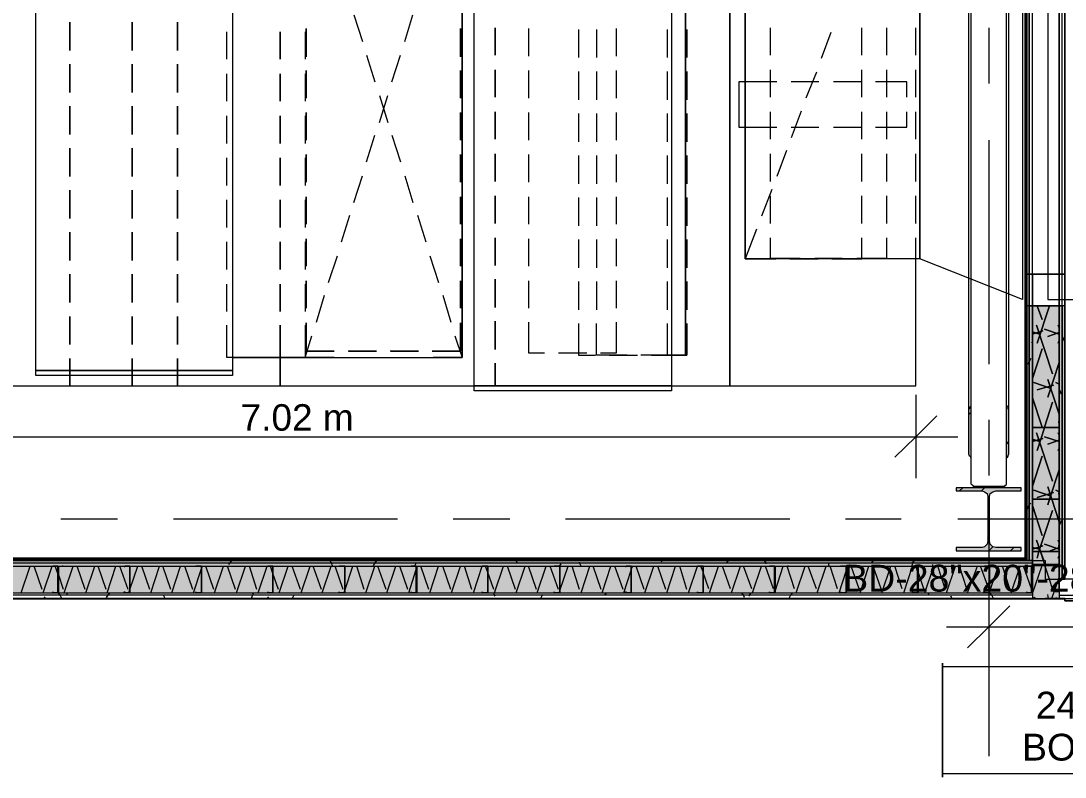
# Model space of a CAD drawing. Header units: metres. Extents: x -2 to 237, y -8 to 52.
# Drawn here: x 10.58 to 16.5, y 22.19 to 26.47 of the extents above; entities that cross this region are included whole.
import ezdxf

# ---------------------------------------------------------------- set-up
doc = ezdxf.new("R2010")
doc.units = ezdxf.units.M
doc.layers.add('HVAC - Ductos', color=5, linetype='Continuous', lineweight=0)
doc.layers.add('PDF4_Text', color=7, linetype='Continuous', lineweight=0)
doc.layers.add('PDF4_Geometry', color=7, linetype='Continuous', lineweight=0, true_color=0xaaaaaa)
doc.layers.add('PDF4_Solid Fills', color=7, linetype='Continuous', lineweight=0, true_color=0xffffff)
doc.styles.add('PDF Helvetica', font='')
doc.styles.get('PDF Helvetica').set_extended_font_data('Helvetica')

msp = doc.modelspace()

# ---------------------------------------------------------------- hatches: boundary and pattern name
at = {"layer": 'PDF4_Solid Fills', "lineweight": 0, "transparency": 33554559}
h = msp.add_hatch(color=256, dxfattribs=at)
h.paths.add_polyline_path([(16.31, 27.0947), (16.4611, 27.0947), (16.4611, 33.3898), (16.31, 33.3898)])
h.paths.add_polyline_path([(16.3832, 23.3881), (16.3832, 23.3103), (16.4611, 23.3103), (16.4611, 23.3881)])
h.paths.add_polyline_path([(16.3832, 23.3927), (16.4611, 23.3927), (16.4611, 24.8588), (16.31, 24.8588), (16.31, 23.4157), (16.3832, 23.4157)])
h = msp.add_hatch(color=256, dxfattribs=at)
h.paths.add_polyline_path([(16.31, 27.0947), (16.4611, 27.0947), (16.4611, 33.2845), (16.31, 33.2845)])
h.paths.add_polyline_path([(16.4611, 24.8588), (16.31, 24.8588), (16.31, 23.2003), (16.4611, 23.2003)])
h = msp.add_hatch(color=256, dxfattribs=at)
h.paths.add_polyline_path([(16.4611, 27.0947), (16.4795, 27.0947), (16.4795, 33.2845), (16.4611, 33.2845)])
h.paths.add_polyline_path([(16.4795, 24.8588), (16.4611, 24.8588), (16.4611, 23.3102), (16.4795, 23.3102)])
h = msp.add_hatch(color=256, dxfattribs=at)
h.paths.add_polyline_path([(16.4611, 27.0947), (16.4795, 27.0947), (16.4795, 33.2845), (16.4611, 33.2845)])
h.paths.add_polyline_path([(16.4795, 24.8588), (16.4611, 24.8588), (16.4611, 23.3102), (16.4795, 23.3102)])
h = msp.add_hatch(color=256, dxfattribs=at)
h.paths.add_polyline_path([(16.4932, 27.0947), (16.4932, 33.2845), (16.4795, 33.2845), (16.4795, 27.0947)])
h.paths.add_polyline_path([(16.4932, 23.3102), (16.4932, 24.8588), (16.4795, 24.8588), (16.4795, 23.3102)])
h = msp.add_hatch(color=256, dxfattribs=at)
h.paths.add_polyline_path([(16.4932, 27.0947), (16.4932, 33.2845), (16.4795, 33.2845), (16.4795, 27.0947)])
h.paths.add_polyline_path([(16.4932, 23.3102), (16.4932, 24.8588), (16.4795, 24.8588), (16.4795, 23.3102)])
h = msp.add_hatch(color=256, dxfattribs=at)
h.paths.add_polyline_path([(16.2916, 24.8588), (16.2778, 24.8588), (16.2778, 23.4157), (16.2916, 23.4157)])
h.paths.add_polyline_path([(16.2778, 30.2148), (16.2916, 30.2148), (16.2916, 33.1883), (16.2778, 33.1883)])
h.paths.add_polyline_path([(16.2778, 27.0947), (16.2916, 27.0947), (16.2916, 30.0727), (16.2778, 30.0727)])
h = msp.add_hatch(color=256, dxfattribs=at)
h.paths.add_polyline_path([(16.2916, 30.2148), (16.3099, 30.2148), (16.3099, 33.2065), (16.2916, 33.2065)])
h.paths.add_polyline_path([(16.2916, 23.4157), (16.3099, 23.4157), (16.3099, 24.8588), (16.2916, 24.8588)])
h.paths.add_polyline_path([(16.2916, 27.0947), (16.3099, 27.0947), (16.3099, 30.0865), (16.2916, 30.0865)])
h = msp.add_hatch(color=256, dxfattribs=at)
h.paths.add_polyline_path([(16.2778, 27.0947), (16.2916, 27.0947), (16.2916, 30.0727), (16.2778, 30.0727)])
h.paths.add_polyline_path([(16.2778, 23.4157), (16.2916, 23.4157), (16.2916, 24.8588), (16.2778, 24.8588)])
h = msp.add_hatch(color=256, dxfattribs=at)
h.paths.add_polyline_path([(16.2916, 27.0947), (16.3099, 27.0947), (16.3099, 30.0865), (16.2916, 30.0865)])
h.paths.add_polyline_path([(16.2916, 23.4157), (16.3099, 23.4157), (16.3099, 24.8588), (16.2916, 24.8588)])
h = msp.add_hatch(color=256, dxfattribs=at)
h.paths.add_polyline_path([(16.1771, 24.2861), (16.1679, 24.2953), (16.1633, 24.2953), (16.1633, 24.0021), (16.1725, 24.0112)])
h.paths.add_polyline_path([(15.948, 24.0204), (15.9526, 24.0204), (15.9571, 24.0158), (15.9571, 24.0067), (15.9617, 24.2861), (15.9571, 24.2861), (15.9526, 24.2816), (15.948, 24.2678)])
for points in [[(15.8792, 23.8096), (16.0396, 23.8096), (16.0487, 23.805), (16.0579, 23.7959), (16.0533, 23.5119), (16.0396, 23.4981), (16.0259, 23.4935), (15.8792, 23.4889), (15.8792, 23.4706), (16.2458, 23.4706), (16.2458, 23.4889), (16.1037, 23.4935), (16.0854, 23.4981), (16.0763, 23.5073), (16.0717, 23.5073), (16.0717, 23.5301), (16.0671, 23.5301), (16.0671, 23.7822), (16.0717, 23.8005), (16.0809, 23.805), (16.0854, 23.8096), (16.2458, 23.8096), (16.2458, 23.828), (15.8792, 23.828)], [(6.4869, 23.3515), (6.4823, 23.2874), (6.4823, 23.2324), (16.3099, 23.2324), (16.3099, 23.3836), (6.4823, 23.3836), (6.4823, 23.3606), (6.5556, 23.3606), (6.5511, 23.356)]]:
    msp.add_hatch(color=256, dxfattribs=at).paths.add_polyline_path(points)
h = msp.add_hatch(color=256, dxfattribs=at)
h.paths.add_polyline_path([(6.464, 23.2186), (6.464, 23.4157), (6.4457, 23.4157), (6.4457, 23.2186)])
h.paths.add_polyline_path([(6.6472, 23.4019), (16.31, 23.4019), (16.31, 23.4157), (6.6472, 23.4157)])
h = msp.add_hatch(color=256, dxfattribs=at)
h.paths.add_polyline_path([(6.4777, 23.2324), (6.4777, 23.4019), (6.464, 23.4019), (6.464, 23.2324)])
h.paths.add_polyline_path([(6.6335, 23.3836), (16.31, 23.3836), (16.31, 23.4019), (6.6335, 23.4019)])

# ---------------------------------------------------------------- linework, layer by layer
at = {"layer": 'HVAC - Ductos', "lineweight": 0}
for points in [[(14.2665, 30.1002), (14.2665, 24.4052), (13.1486, 24.4052), (13.1486, 30.1002)], [(11.7787, 28.8677), (11.7787, 24.4923), (10.6653, 24.4923), (10.6653, 28.8677)], [(14.6834, 26.8748), (14.6834, 25.1246)], [(10.8578, 26.3066), (10.8578, 26.467)], [(11.2105, 26.3066), (11.2105, 26.467)], [(11.4672, 26.467), (11.4672, 26.3066)], [(12.049, 26.2562), (12.049, 26.412)], [(12.1957, 26.27), (12.1957, 26.4304)], [(13.0707, 26.4304), (13.0707, 26.27)], [(13.2677, 26.2791), (13.2677, 26.435)], [(10.8578, 26.0684), (10.8578, 26.2287)], [(11.2105, 26.0684), (11.2105, 26.2287)], [(11.4672, 26.2287), (11.4672, 26.0684)], [(12.049, 26.018), (12.049, 26.1737)], [(12.1957, 26.0363), (12.1957, 26.1921)], [(13.0707, 26.1921), (13.0707, 26.0363)], [(13.2677, 26.0409), (13.2677, 26.1967)], [(10.8578, 25.8301), (10.8578, 25.9905)], [(11.2105, 25.8301), (11.2105, 25.9905)], [(11.4672, 25.9905), (11.4672, 25.8301)], [(12.049, 25.7797), (12.049, 25.9355)], [(12.1957, 25.7981), (12.1957, 25.9538)], [(13.0707, 25.9538), (13.0707, 25.7981)], [(13.2677, 25.8027), (13.2677, 25.9584)], [(10.8578, 25.5919), (10.8578, 25.7523)], [(11.2105, 25.5919), (11.2105, 25.7523)], [(11.4672, 25.7523), (11.4672, 25.5919)], [(12.049, 25.5415), (12.049, 25.6973)], [(12.1957, 25.5598), (12.1957, 25.7156)], [(13.0707, 25.7156), (13.0707, 25.5598)], [(13.2677, 25.5644), (13.2677, 25.7202)], [(10.8578, 25.3536), (10.8578, 25.514)], [(11.2105, 25.3536), (11.2105, 25.514)], [(11.4672, 25.514), (11.4672, 25.3536)], [(12.049, 25.3033), (12.049, 25.459)], [(12.1957, 25.3216), (12.1957, 25.4774)], [(13.0707, 25.4774), (13.0707, 25.3216)], [(13.2677, 25.3262), (13.2677, 25.482)], [(10.8578, 25.1154), (10.8578, 25.2758)], [(11.2105, 25.1154), (11.2105, 25.2758)], [(11.4672, 25.2758), (11.4672, 25.1154)], [(12.049, 25.0651), (12.049, 25.2208)], [(12.1957, 25.0833), (12.1957, 25.2391)], [(13.0707, 25.2391), (13.0707, 25.0833)], [(13.2677, 25.0879), (13.2677, 25.2437)], [(10.8578, 24.8772), (10.8578, 25.0375)], [(11.2105, 24.8772), (11.2105, 25.0375)], [(11.4672, 25.0375), (11.4672, 24.8772)], [(12.049, 24.8268), (12.049, 24.9825)], [(12.1957, 24.8451), (12.1957, 25.0009)], [(13.0707, 25.0009), (13.0707, 24.8451)], [(13.2677, 24.8497), (13.2677, 25.01)], [(10.8578, 24.6389), (10.8578, 24.7993)], [(11.2105, 24.6389), (11.2105, 24.7993)], [(11.4672, 24.7993), (11.4672, 24.6389)], [(12.356, 24.6023), (12.1957, 24.6023), (12.1957, 24.7626), (12.1957, 24.6023)], [(13.0707, 24.7626), (13.0707, 24.6023), (12.9104, 24.6023), (13.0707, 24.6023)], [(13.2677, 24.6115), (13.2677, 24.7718)], [(11.2105, 24.4648), (11.2105, 24.561)], [(11.4672, 24.561), (11.4672, 24.4648)], [(10.6653, 24.4923), (11.7787, 24.4923), (11.7787, 24.4648), (10.6653, 24.4648)], [(13.1486, 24.4052), (14.2665, 24.4052), (14.2665, 24.3778), (13.1486, 24.3778)], [(15.8014, 22.8338), (15.8014, 22.1878)], [(15.8014, 22.206), (15.8014, 22.8154)], [(15.8014, 22.8062), (15.8014, 22.8017)], [(15.8014, 22.7558), (15.8014, 22.7513)], [(15.8014, 22.7421), (15.8014, 22.7376)], [(15.8014, 22.6413), (15.8014, 22.6367)], [(15.8014, 22.6276), (15.8014, 22.623)], [(15.8014, 22.591), (15.8014, 22.5864)], [(15.8014, 22.4764), (15.8014, 22.4718)], [(15.8014, 22.4627), (15.8014, 22.4581)], [(15.8014, 22.3115), (15.8014, 22.3069)], [(15.8014, 22.2977), (15.8014, 22.2931)]]:
    msp.add_lwpolyline(points, close=True, dxfattribs=at)
for points in [[(16.4932, 28.2309), (16.4932, 23.3102), (16.4932, 28.1668), (16.4932, 23.3102), (16.4932, 28.2309), (16.4932, 23.3102), (16.4932, 28.2309), (21.4459, 28.2309), (16.4932, 28.2309), (21.4459, 28.2309), (16.4932, 28.2309), (21.4459, 28.2309), (21.4459, 25.4682), (21.4459, 28.2309), (21.4459, 25.4682), (21.4459, 28.2309), (21.4459, 25.4682), (21.4459, 28.2309), (21.4459, 25.4682), (21.4459, 28.2309), (16.4932, 28.2309), (16.4932, 28.3592), (21.4459, 28.3592), (16.4932, 28.3592)], [(14.1657, 24.4052), (14.2665, 24.4052), (14.5964, 24.4052), (14.5964, 27.594), (14.2665, 27.594), (14.5506, 27.594), (14.5506, 27.8965), (14.2665, 27.8965), (14.0695, 27.8965), (14.0695, 27.7086)], [(14.5964, 27.7773), (14.5964, 27.594), (14.5964, 24.4052), (15.6502, 24.4052), (15.6502, 25.1246), (15.6502, 25.2437)], [(10.0927, 27.594), (10.0927, 24.4052), (10.8578, 24.4052), (10.8578, 24.4648), (10.8578, 24.561), (10.8578, 24.4648), (10.8578, 24.4052), (11.2105, 24.4052), (11.2105, 24.4648), (11.2105, 24.4052), (11.4672, 24.4052), (11.4672, 24.4648), (11.4672, 24.4052), (12.049, 24.4052), (12.049, 24.5656), (12.049, 24.7489), (12.049, 24.5656), (12.049, 24.4052), (13.1486, 24.4052), (13.2677, 24.4052), (13.2677, 24.5335), (13.2677, 24.4052), (13.3685, 24.4052)], [(13.0799, 24.5656), (13.0799, 27.3879), (13.0799, 24.5656)], [(14.3536, 27.3971), (14.3444, 27.3971), (14.2665, 27.3971), (14.3444, 27.3971), (14.3444, 24.5793), (14.2665, 24.5793), (14.3444, 24.5793), (14.3536, 24.5793)], [(14.3444, 24.5793), (14.3444, 27.3971)], [(20.2135, 26.8015), (20.2272, 26.8427), (20.2639, 26.9802), (20.2959, 27.1222), (20.3097, 27.2688), (20.3189, 27.4108), (18.7932, 27.4108), (18.7886, 27.3558), (18.7703, 27.2963), (18.7427, 27.2459), (18.7061, 27.2001), (18.6603, 27.1634), (18.6099, 27.1359), (18.5549, 27.1176), (18.4954, 27.113), (18.4954, 26.1417), (18.4954, 27.113), (18.4496, 27.1313), (18.4496, 26.1371), (18.4496, 27.1313), (16.397, 27.1313), (16.397, 24.8955), (17.7119, 24.8955)], [(16.2549, 27.1313), (16.2549, 24.8955), (15.6731, 25.1246), (15.5631, 25.1246), (15.4531, 25.1246), (15.3478, 25.1246), (15.247, 25.1246), (15.1462, 25.1246), (15.0591, 25.1246), (14.9767, 25.1246), (14.8988, 25.1246), (14.8347, 25.1246), (14.7842, 25.1246), (14.7384, 25.1246), (14.711, 25.1246), (14.6926, 25.1246), (14.6834, 25.1246)], [(15.3432, 26.8748), (15.3524, 26.8748), (15.3707, 26.8748), (15.4028, 26.8748), (15.444, 26.8748), (15.4898, 26.8748), (15.5493, 26.8748), (15.6089, 26.8748), (15.6731, 26.8748), (15.6731, 25.1246), (15.6089, 25.1246), (15.5493, 25.1246), (15.4898, 25.1246), (15.444, 25.1246), (15.4028, 25.1246), (15.3707, 25.1246), (15.3524, 25.1246), (15.3432, 25.1246)], [(15.6731, 25.1246), (15.6731, 26.8748)], [(11.7467, 26.2562), (11.7467, 26.412)], [(13.4556, 26.4304), (13.4556, 26.2746)], [(13.7397, 26.4258), (13.7397, 26.2654)], [(13.8405, 26.4258), (13.8405, 26.2654)], [(13.9549, 26.2746), (13.9549, 26.4304)], [(14.2436, 26.2654), (14.2436, 26.4258)], [(14.3536, 26.4258), (14.3536, 26.2654)], [(14.8255, 26.435), (14.8255, 26.2791)], [(15.4853, 26.2791), (15.4853, 26.435)], [(15.6502, 26.2791), (15.6502, 26.435)], [(11.7467, 26.018), (11.7467, 26.1737)], [(13.4556, 26.1921), (13.4556, 26.0363)], [(13.7397, 26.1875), (13.7397, 26.0272)], [(13.8405, 26.1875), (13.8405, 26.0272)], [(13.9549, 26.0363), (13.9549, 26.1921)], [(14.2436, 26.0272), (14.2436, 26.1875)], [(14.3536, 26.1875), (14.3536, 26.0272)], [(14.8255, 26.1967), (14.8255, 26.0409)], [(15.4853, 26.0409), (15.4853, 26.1967)], [(15.6502, 26.0409), (15.6502, 26.1967)], [(14.8621, 26.1279), (14.6834, 26.1279), (14.6468, 26.1279), (14.6468, 25.8714), (14.6834, 25.8714), (14.8621, 25.8714)], [(15.1004, 26.1279), (14.9446, 26.1279)], [(15.3386, 26.1279), (15.1828, 26.1279)], [(15.5997, 26.0409), (15.5997, 26.1279), (15.4211, 26.1279)], [(11.7467, 25.7797), (11.7467, 25.9355)], [(13.4556, 25.9538), (13.4556, 25.7981)], [(13.7397, 25.9492), (13.7397, 25.7889)], [(13.8405, 25.9492), (13.8405, 25.7889)], [(13.9549, 25.7981), (13.9549, 25.9538)], [(14.2436, 25.7889), (14.2436, 25.9492)], [(14.3536, 25.9492), (14.3536, 25.7889)], [(14.8255, 25.9584), (14.8255, 25.8027)], [(15.4211, 25.8714), (15.5997, 25.8714), (15.5997, 25.9584)], [(15.4853, 25.8027), (15.4853, 25.9584)], [(15.6502, 25.8027), (15.6502, 25.9584)], [(14.9446, 25.8714), (15.1004, 25.8714)], [(15.1828, 25.8714), (15.3386, 25.8714)], [(11.7467, 25.5415), (11.7467, 25.6973)], [(13.4556, 25.7156), (13.4556, 25.5598)], [(13.7397, 25.711), (13.7397, 25.5507)], [(13.8405, 25.711), (13.8405, 25.5507)], [(13.9549, 25.5598), (13.9549, 25.7156)], [(14.2436, 25.5507), (14.2436, 25.711)], [(14.3536, 25.711), (14.3536, 25.5507)], [(14.8255, 25.7202), (14.8255, 25.5644)], [(15.4853, 25.5644), (15.4853, 25.7202)], [(15.6502, 25.5644), (15.6502, 25.7202)], [(11.7467, 25.3033), (11.7467, 25.459)], [(13.4556, 25.4774), (13.4556, 25.3216)], [(13.7397, 25.4728), (13.7397, 25.3124)], [(13.8405, 25.4728), (13.8405, 25.3124)], [(13.9549, 25.3216), (13.9549, 25.4774)], [(14.2436, 25.3124), (14.2436, 25.4728)], [(14.3536, 25.4728), (14.3536, 25.3124)], [(14.8255, 25.482), (14.8255, 25.3262)], [(15.4853, 25.3262), (15.4853, 25.482)], [(15.6502, 25.3262), (15.6502, 25.482)], [(11.7467, 25.0651), (11.7467, 25.2208)], [(13.4556, 25.2391), (13.4556, 25.0833)], [(13.7397, 25.2345), (13.7397, 25.0742)], [(13.8405, 25.2345), (13.8405, 25.0742)], [(13.9549, 25.0833), (13.9549, 25.2391)], [(14.2436, 25.0742), (14.2436, 25.2345)], [(14.3536, 25.2345), (14.3536, 25.0742)], [(14.8255, 25.2437), (14.8255, 25.1291), (14.995, 25.1291)], [(15.3157, 25.1291), (15.4853, 25.1291), (15.4853, 25.2437)], [(15.0775, 25.1291), (15.2332, 25.1291)], [(11.7467, 24.8268), (11.7467, 24.9825)], [(13.4556, 25.0009), (13.4556, 24.8451)], [(13.7397, 24.9963), (13.7397, 24.8359)], [(13.8405, 24.9963), (13.8405, 24.8359)], [(13.9549, 24.8451), (13.9549, 25.0009)], [(14.2436, 24.8359), (14.2436, 24.9963)], [(14.3536, 24.9963), (14.3536, 24.8359)], [(11.7787, 24.5656), (11.7467, 24.5656), (11.7467, 24.7489)], [(13.4556, 24.7672), (13.4556, 24.5931), (13.5472, 24.5931)], [(13.7397, 24.758), (13.7397, 24.5793), (13.8359, 24.5793)], [(14.0146, 24.5793), (13.8405, 24.5793), (13.8405, 24.758)], [(13.8633, 24.5931), (13.9549, 24.5931), (13.9549, 24.7672)], [(14.152, 24.5793), (14.2436, 24.5793), (14.2436, 24.758)], [(14.3536, 24.758), (14.3536, 24.5793)], [(12.1911, 24.5656), (12.1865, 24.5656), (12.1681, 24.5656), (12.1406, 24.5656), (12.104, 24.5656), (12.0628, 24.5656), (12.0078, 24.5656), (11.9482, 24.5656), (11.8841, 24.5656), (11.8154, 24.5656), (11.7787, 24.5656), (11.8703, 24.5656), (11.9894, 24.5656), (12.1132, 24.5656), (12.2277, 24.5656), (12.3422, 24.5656), (12.4476, 24.5656), (12.5484, 24.5656), (12.6446, 24.5656), (12.7317, 24.5656), (12.8095, 24.5656), (12.8783, 24.5656), (12.9378, 24.5656), (12.9882, 24.5656), (13.0295, 24.5656), (13.057, 24.5656), (13.0753, 24.5656), (13.0799, 24.5656)], [(12.4384, 24.6023), (12.5942, 24.6023), (12.4339, 24.6023)], [(12.6767, 24.6023), (12.8325, 24.6023), (12.6721, 24.6023)], [(13.6251, 24.5931), (13.7854, 24.5931)], [(13.9137, 24.5793), (14.0741, 24.5793)], [(14.2436, 24.5793), (14.2665, 24.5793), (14.0924, 24.5793)], [(13.451, 24.4052), (13.6068, 24.4052)], [(13.6892, 24.4052), (13.845, 24.4052)], [(13.9275, 24.4052), (14.0832, 24.4052)], [(15.6502, 24.3548), (15.6502, 24.1166), (15.6502, 23.883)], [(15.7693, 24.2358), (15.6502, 24.1166), (15.5311, 24.0021)], [(6.6289, 24.1166), (8.6357, 24.1166), (15.8884, 24.1166)], [(16.0625, 23.2782), (16.0625, 23.0399), (16.0625, 22.8017)], [(16.1816, 23.159), (16.0625, 23.0399), (15.9434, 22.9208)], [(15.8242, 23.0399), (18.3716, 23.0399)], [(17.7119, 22.206), (15.8014, 22.206), (15.8014, 22.8154), (17.7119, 22.8154)], [(15.8014, 22.206), (15.8014, 22.8154), (15.8014, 22.206)], [(15.8014, 22.206), (15.8014, 22.8154), (15.8014, 22.206)], [(15.8014, 22.206), (15.8014, 22.8154), (15.8014, 22.206)], [(15.8014, 22.206), (15.8014, 22.8154), (15.8014, 22.206)], [(15.8014, 22.206), (15.8014, 22.8154), (15.8014, 22.206)], [(15.8014, 22.206), (15.8014, 22.8154), (15.8014, 22.206)], [(15.8014, 22.206), (15.8014, 22.8154), (15.8014, 22.206)], [(15.8014, 22.206), (15.8014, 22.8154), (15.8014, 22.206)], [(15.8014, 22.206), (15.8014, 22.8154), (15.8014, 22.206)], [(15.8014, 22.206), (15.8014, 22.8154), (15.8014, 22.206)], [(15.8014, 22.206), (15.8014, 22.8154), (15.8014, 22.206)], [(15.8014, 22.206), (15.8014, 22.8154), (15.8014, 22.206)], [(15.8014, 22.206), (15.8014, 22.8154), (15.8014, 22.206)], [(15.8014, 22.206), (15.8014, 22.8154), (15.8014, 22.206)], [(15.8014, 22.206), (15.8014, 22.8154), (15.8014, 22.206)], [(15.8014, 22.206), (15.8014, 22.8154), (15.8014, 22.206)], [(15.8014, 22.206), (15.8014, 22.8154), (15.8014, 22.206)], [(15.8014, 22.206), (15.8014, 22.8154), (15.8014, 22.206)], [(15.8014, 22.206), (15.8014, 22.8154), (15.8014, 22.206)], [(15.8014, 22.206), (15.8014, 22.8154), (15.8014, 22.206)], [(15.8014, 22.206), (15.8014, 22.8154), (15.8014, 22.206)], [(15.8014, 22.206), (15.8014, 22.8154), (15.8014, 22.206)], [(15.8014, 22.206), (15.8014, 22.8154), (15.8014, 22.206)], [(15.8014, 22.206), (15.8014, 22.8154), (15.8014, 22.206)], [(15.8014, 22.206), (15.8014, 22.8154), (15.8014, 22.206)], [(15.8014, 22.206), (15.8014, 22.8154), (15.8014, 22.206)], [(15.8014, 22.206), (15.8014, 22.8154), (15.8014, 22.206)], [(15.8014, 22.206), (15.8014, 22.8154), (15.8014, 22.206)], [(15.8014, 22.206), (15.8014, 22.8154), (15.8014, 22.206)], [(15.8014, 22.206), (15.8014, 22.8154), (15.8014, 22.206)], [(15.8014, 22.206), (15.8014, 22.8154), (15.8014, 22.206)], [(15.8014, 22.206), (15.8014, 22.8154), (15.8014, 22.206)], [(15.8014, 22.206), (15.8014, 22.8154), (15.8014, 22.206)], [(15.8014, 22.206), (15.8014, 22.8154), (15.8014, 22.206)], [(15.8014, 22.206), (15.8014, 22.8154), (15.8014, 22.206)], [(15.8014, 22.206), (15.8014, 22.8154), (15.8014, 22.206)], [(15.8014, 22.206), (15.8014, 22.8154), (15.8014, 22.206)], [(15.8014, 22.206), (15.8014, 22.8154), (15.8014, 22.206)], [(15.8014, 22.206), (15.8014, 22.8154), (15.8014, 22.206)], [(15.8014, 22.8062), (15.8014, 22.8017), (15.8014, 22.8062)], [(15.8014, 22.7558), (15.8014, 22.7513), (15.8014, 22.7558)], [(15.8014, 22.7421), (15.8014, 22.7376), (15.8014, 22.7421)], [(15.8014, 22.6918), (15.8014, 22.6872), (15.8014, 22.6918)], [(15.8014, 22.6413), (15.8014, 22.6367), (15.8014, 22.6413)], [(15.8014, 22.6276), (15.8014, 22.623), (15.8014, 22.6276)], [(15.8014, 22.591), (15.8014, 22.5864), (15.8014, 22.591)], [(15.8014, 22.5772), (15.8014, 22.5726), (15.8014, 22.5772)], [(15.8014, 22.5772), (15.8014, 22.5726), (15.8014, 22.5772)], [(15.8014, 22.5268), (15.8014, 22.5222), (15.8014, 22.5268)], [(15.8014, 22.4764), (15.8014, 22.4718), (15.8014, 22.4764)], [(15.8014, 22.4627), (15.8014, 22.4581), (15.8014, 22.4627)], [(15.8014, 22.4123), (15.8014, 22.4077), (15.8014, 22.4123)], [(15.8014, 22.4123), (15.8014, 22.4077), (15.8014, 22.4123)], [(15.8014, 22.3618), (15.8014, 22.3573), (15.8014, 22.3618)], [(15.8014, 22.3115), (15.8014, 22.3069), (15.8014, 22.3115)], [(15.8014, 22.2977), (15.8014, 22.2931), (15.8014, 22.2977)], [(15.8014, 22.2473), (15.8014, 22.2427), (15.8014, 22.2473)]]:
    msp.add_lwpolyline(points, dxfattribs=at)
at = {"layer": 'PDF4_Geometry', "lineweight": 0}
for points in [[(16.31, 23.2324), (16.31, 23.2186), (6.464, 23.2186), (6.464, 23.2324), (6.464, 23.3836), (6.464, 23.4019), (6.464, 23.4157), (6.464, 24.8588), (6.464, 27.1405), (6.464, 27.1771), (6.464, 33.1745), (6.464, 33.1883), (6.464, 33.2065), (6.464, 33.3577), (6.464, 33.3715), (16.2778, 33.3715), (16.2916, 33.3715), (16.2916, 33.3577)], [(16.4611, 24.8588), (16.4795, 24.8588), (16.4795, 25.0375), (16.4795, 27.0947), (16.4795, 33.2845), (16.4611, 33.2845)], [(6.6472, 27.1405), (6.6472, 24.8588), (6.661, 24.8588), (6.661, 23.4157), (16.31, 23.4157), (16.2916, 23.4157), (16.2778, 23.4157), (6.6656, 23.4157), (6.6656, 30.0727), (6.6656, 23.4157), (6.6656, 30.0727)], [(16.2778, 30.0544), (16.2778, 23.4203), (16.2733, 23.4203), (16.2687, 23.4248), (16.2687, 23.4294), (6.6748, 23.4294), (16.2687, 23.4294), (16.2687, 30.0453), (16.2687, 23.4294), (16.2687, 23.4248), (16.2733, 23.4203), (16.2778, 23.4203), (6.6656, 23.4203), (16.2733, 23.4203)], [(6.6656, 23.4203), (6.6656, 30.0407), (6.6656, 23.4203), (16.2778, 23.4203), (16.2778, 30.0544), (16.2778, 23.4157), (16.2778, 24.8588), (16.2778, 25.0375), (16.2778, 27.0947), (16.2778, 25.0375), (16.2916, 25.0375), (16.2916, 27.0947), (16.2916, 25.0375), (16.31, 25.0375), (16.31, 27.0947)], [(16.2778, 23.4157), (16.2916, 23.4157), (16.31, 23.4157), (16.31, 24.8588), (16.31, 25.0375), (16.31, 24.8588), (16.4611, 24.8588), (16.4611, 25.0375), (16.4611, 27.0947), (16.4611, 25.0375), (16.31, 25.0375), (16.31, 27.0947), (16.31, 30.0865), (16.2916, 30.0865), (16.2778, 30.0865), (16.1633, 30.0865), (16.2916, 30.0865), (16.2916, 30.0727), (16.1633, 30.0727), (16.2778, 30.0727), (16.2778, 30.0544), (16.1633, 30.0544), (16.2778, 30.0544), (16.1771, 30.0544)], [(16.2687, 23.4294), (16.2687, 30.0453), (16.2687, 23.4294), (16.2687, 23.4248), (16.2733, 23.4203), (16.2778, 23.4203), (16.2778, 30.0544), (16.2778, 27.0947), (16.2778, 25.0375), (16.2778, 24.8588), (16.2778, 23.4157), (16.2778, 24.8588), (16.2778, 25.0375), (16.2778, 27.0947), (16.2916, 27.0947), (16.2916, 30.0727), (16.2778, 30.0727), (16.1633, 30.0727)], [(16.2733, 30.0544), (16.2733, 23.4203), (16.2733, 30.0544)], [(16.2778, 23.4203), (16.2778, 30.0544), (16.2778, 23.4157), (16.2916, 23.4157), (16.2916, 24.8588), (16.2916, 25.0375), (16.2916, 24.8588), (16.2778, 24.8588)], [(16.1771, 24.2632), (16.1771, 27.9789), (16.1771, 27.9881), (16.1725, 27.9927), (16.1679, 27.9972), (16.1633, 28.0018), (16.1541, 28.0018), (16.1495, 28.0018), (15.98, 28.0018), (15.9709, 28.0018), (15.9617, 28.0018), (15.9571, 27.9972), (15.9526, 27.9927), (15.948, 27.9881), (15.948, 27.9789), (15.948, 24.2632)], [(15.9617, 27.8689), (15.9617, 23.8554), (15.9617, 23.8509), (15.9663, 23.8463), (15.9709, 23.8417), (15.9755, 23.8372), (15.98, 23.8372), (15.9846, 23.8372), (16.1404, 23.8372), (16.1495, 23.8372), (16.1541, 23.8372), (16.1587, 23.8417), (16.1633, 23.8463), (16.1633, 23.8509), (16.1633, 23.8554), (16.1633, 27.8689)], [(6.6472, 27.1405), (6.6472, 24.8588), (6.6472, 23.4157), (6.6472, 23.4019), (16.31, 23.4019), (16.31, 23.4157), (16.2916, 23.4157)], [(16.4611, 23.3102), (16.4795, 23.3102), (16.4795, 24.8588), (16.4795, 25.0375), (16.4795, 27.0947), (16.4932, 27.0947), (16.4932, 25.0375), (16.4932, 24.8588), (16.4795, 24.8588)], [(16.4932, 24.8588), (16.4932, 25.0375), (16.4932, 27.0947)], [(16.0625, 26.435), (16.0625, 26.1188)], [(16.0625, 25.7981), (16.0625, 24.5289)], [(16.4795, 23.3102), (16.4932, 23.3102), (16.4932, 24.8588), (16.2778, 24.8588), (16.2778, 25.0375), (16.2916, 25.0375), (16.31, 25.0375), (16.4611, 25.0375), (16.4611, 24.8588), (16.4611, 23.3102), (16.4611, 23.2186), (16.4611, 23.2003)], [(16.4795, 25.0375), (16.4611, 25.0375), (16.4795, 25.0375)], [(16.4932, 25.0375), (16.4795, 25.0375), (16.4932, 25.0375)], [(6.464, 24.8588), (6.4777, 24.8588), (6.4777, 24.9825), (6.4777, 24.8588), (6.4777, 23.4157), (6.4777, 23.4019), (6.4777, 23.3836), (6.4777, 23.2324), (16.31, 23.2324), (16.31, 23.3836)], [(6.6289, 23.3836), (6.4777, 23.3836), (6.4777, 24.8588), (6.6335, 24.8588), (6.6335, 23.4157), (6.6335, 23.4019), (6.6335, 23.3836), (16.31, 23.3836), (16.31, 23.4019)], [(16.2916, 24.8588), (16.31, 24.8588)], [(16.4932, 23.3102), (16.4932, 24.8588), (16.4932, 23.3102)], [(15.9617, 24.2907), (15.9571, 24.2861), (15.9526, 24.277), (15.948, 24.2678), (15.948, 24.2632), (15.948, 24.0295), (15.948, 24.0204), (15.9526, 24.0112), (15.9571, 24.0067), (15.9617, 23.9975)], [(15.948, 24.2404), (15.9617, 24.2541)], [(16.1679, 23.9975), (16.1725, 24.0067), (16.1725, 24.0112), (16.1771, 24.0204), (16.1771, 24.0295), (16.1771, 24.2632), (16.1771, 24.2678), (16.1725, 24.277), (16.1725, 24.2861), (16.1679, 24.2907)], [(16.0625, 24.2128), (16.0625, 23.8967)], [(16.1633, 24.0754), (16.1771, 24.0891)], [(15.8976, 23.8096), (15.9159, 23.828)], [(16.0213, 23.8096), (16.0396, 23.828)], [(11.1281, 23.6493), (10.8074, 23.6493)], [(12.7133, 23.6493), (11.4442, 23.6493)], [(13.3502, 23.6493), (13.0295, 23.6493)], [(14.9355, 23.6493), (13.6663, 23.6493)], [(15.5677, 23.6493), (15.2516, 23.6493)], [(17.1575, 23.6493), (15.8884, 23.6493)], [(16.0625, 23.576), (16.0625, 22.3069)], [(16.0625, 23.4706), (16.0854, 23.4935)], [(16.1862, 23.4706), (16.2046, 23.4889)], [(15.8334, 23.4157), (16.0854, 23.4157)], [(16.31, 23.2186), (16.31, 23.2003), (6.4457, 23.2003)], [(16.0854, 23.2003), (15.8334, 23.2003)], [(16.4932, 23.2003), (16.4932, 23.1865), (16.7544, 23.1865), (16.7544, 23.2003), (16.7544, 23.1865), (16.4932, 23.1865), (16.4932, 23.2003), (16.3832, 23.2003)], [(16.452, 23.237), (16.4565, 23.2416)], [(16.4611, 23.2186), (18.7565, 23.2186)]]:
    msp.add_lwpolyline(points, dxfattribs=at)
for points in [[(16.4932, 24.8588), (16.4932, 25.0375), (16.4932, 27.0947), (16.4932, 33.2845), (16.4932, 27.0947), (16.4932, 25.0375)], [(16.4932, 25.0375), (16.2778, 25.0375)], [(18.7565, 23.3102), (16.4932, 23.3102), (16.4932, 24.8588), (16.2778, 24.8588), (16.2778, 23.4157), (6.6656, 23.4157), (6.6656, 24.8588), (6.4457, 24.8588), (6.4457, 23.4157), (6.4457, 23.2003), (16.3832, 23.2003), (16.4611, 23.2003), (18.7565, 23.2003)], [(16.2778, 23.4157), (16.2916, 23.4157), (16.2916, 24.8588), (16.2778, 24.8588)], [(16.2916, 23.4157), (16.31, 23.4157), (16.31, 24.8588), (16.2916, 24.8588)], [(16.31, 23.4157), (16.3832, 23.4157), (16.3832, 23.3102), (16.4611, 23.3102), (16.4611, 24.8588), (16.31, 24.8588)], [(16.4611, 23.3102), (16.4795, 23.3102), (16.4795, 24.8588), (16.4611, 24.8588)], [(16.4795, 23.3102), (16.4932, 23.3102), (16.4932, 24.8588), (16.4795, 24.8588)], [(16.4611, 24.1716), (16.4611, 24.167), (16.31, 24.167), (16.31, 24.1716), (16.31, 24.1991), (16.3145, 24.1991), (16.31, 24.1991), (16.31, 24.1716), (16.4611, 24.1716), (16.4611, 24.1991)], [(16.4565, 24.1991), (16.4611, 24.1991)], [(16.2458, 23.828), (15.8792, 23.828), (15.8792, 23.8096), (16.0259, 23.8096), (16.0396, 23.805), (16.0533, 23.7959), (16.0579, 23.7776), (16.0579, 23.5256), (16.0533, 23.5073), (16.0396, 23.4935), (16.0259, 23.4889), (15.8792, 23.4889), (15.8792, 23.4706), (16.2458, 23.4706), (16.2458, 23.4889), (16.1037, 23.4889), (16.0854, 23.4935), (16.0717, 23.5073), (16.0671, 23.5256), (16.0671, 23.7776), (16.0717, 23.7959), (16.0854, 23.805), (16.1037, 23.8096), (16.2458, 23.8096)], [(16.4611, 23.7638), (16.31, 23.7638), (16.31, 23.7959), (16.3145, 23.7959), (16.31, 23.7959), (16.31, 23.7638), (16.4611, 23.7638), (16.4611, 23.7959)], [(16.4565, 23.7959), (16.4611, 23.7959)], [(16.4611, 23.4706), (16.4611, 23.466), (16.31, 23.466), (16.31, 23.4706), (16.31, 23.4981), (16.3145, 23.4981), (16.31, 23.4981), (16.31, 23.4706), (16.31, 23.466), (16.4611, 23.466), (16.4611, 23.4706), (16.4611, 23.4981)], [(16.4565, 23.4981), (16.4611, 23.4981)], [(16.4382, 23.237), (16.4382, 23.2416), (16.4611, 23.2416), (16.4611, 23.3881), (16.3832, 23.3881), (16.4611, 23.3881), (16.4611, 23.4157), (16.4611, 23.3927), (16.31, 23.3927), (16.31, 23.466), (16.31, 23.3881), (16.4611, 23.3881), (16.4611, 23.237)], [(10.7615, 23.379), (10.7615, 23.3836)], [(10.7891, 23.3836), (10.7936, 23.3836), (10.7936, 23.237), (10.7936, 23.2324), (10.7891, 23.2324), (10.7615, 23.2324), (10.7615, 23.237), (10.7615, 23.2324), (10.7891, 23.2324), (10.7891, 23.237), (10.7891, 23.3836), (10.7615, 23.3836)], [(11.1969, 23.3836), (11.1969, 23.237), (11.1969, 23.2324), (11.1647, 23.2324), (11.1647, 23.237), (11.1693, 23.237), (11.1693, 23.2324), (11.1969, 23.2324), (11.1969, 23.237), (11.1969, 23.3836), (11.1693, 23.3836), (11.1693, 23.379), (11.1647, 23.379), (11.1647, 23.3836)], [(11.5725, 23.379), (11.5725, 23.3836)], [(11.6, 23.3836), (11.6046, 23.3836), (11.6046, 23.237), (11.6046, 23.2324), (11.6, 23.2324), (11.5725, 23.2324), (11.5725, 23.237), (11.5725, 23.2324), (11.6, 23.2324), (11.6046, 23.2324), (11.6046, 23.237), (11.6046, 23.3836), (11.6, 23.3836), (11.5725, 23.3836)], [(11.9803, 23.379), (11.9803, 23.3836)], [(12.0078, 23.3836), (12.0078, 23.237), (12.0078, 23.2324), (11.9803, 23.2324), (11.9803, 23.237), (11.9803, 23.2324), (12.0078, 23.2324), (12.0078, 23.237), (12.0078, 23.3836), (11.9803, 23.3836)], [(12.3835, 23.379), (12.3835, 23.3836)], [(12.4155, 23.3836), (12.4155, 23.237), (12.4155, 23.2324), (12.3835, 23.2324), (12.3835, 23.237), (12.3835, 23.2324), (12.4155, 23.2324), (12.4155, 23.237), (12.4155, 23.3836), (12.3835, 23.3836)], [(12.7913, 23.379), (12.7913, 23.3836)], [(12.8187, 23.3836), (12.8233, 23.3836), (12.8233, 23.237), (12.8187, 23.2324), (12.7913, 23.2324), (12.7913, 23.237), (12.7913, 23.2324), (12.8187, 23.2324), (12.8187, 23.237), (12.8187, 23.3836), (12.7913, 23.3836)], [(13.1944, 23.379), (13.1944, 23.3836)], [(13.2265, 23.3836), (13.2265, 23.237), (13.2265, 23.2324), (13.1944, 23.2324), (13.1944, 23.237), (13.1944, 23.2324), (13.2265, 23.2324), (13.2265, 23.237), (13.2265, 23.3836), (13.1944, 23.3836)], [(13.6022, 23.379), (13.6022, 23.3836)], [(13.6296, 23.3836), (13.6342, 23.3836), (13.6342, 23.237), (13.6342, 23.2324), (13.6296, 23.2324), (13.6022, 23.2324), (13.6022, 23.237), (13.6022, 23.2324), (13.6296, 23.2324), (13.6342, 23.237), (13.6342, 23.3836), (13.6296, 23.3836), (13.6022, 23.3836)], [(14.0374, 23.3836), (14.0374, 23.237), (14.0374, 23.2324), (14.0054, 23.2324), (14.0054, 23.237), (14.01, 23.237), (14.01, 23.2324), (14.0374, 23.2324), (14.0374, 23.237), (14.0374, 23.3836), (14.01, 23.3836), (14.01, 23.379), (14.0054, 23.379), (14.0054, 23.3836)], [(14.4131, 23.379), (14.4131, 23.3836)], [(14.4452, 23.3836), (14.4452, 23.237), (14.4452, 23.2324), (14.4131, 23.2324), (14.4131, 23.237), (14.4131, 23.2324), (14.4452, 23.2324), (14.4452, 23.237), (14.4452, 23.3836), (14.4131, 23.3836)], [(14.8209, 23.379), (14.8209, 23.3836)], [(14.8484, 23.3836), (14.853, 23.3836), (14.853, 23.237), (14.8484, 23.2324), (14.8209, 23.2324), (14.8209, 23.237), (14.8209, 23.2324), (14.8484, 23.2324), (14.8484, 23.237), (14.8484, 23.3836), (14.8209, 23.3836)], [(15.2241, 23.379), (15.2241, 23.3836)], [(15.2562, 23.3836), (15.2562, 23.237), (15.2562, 23.2324), (15.2241, 23.2324), (15.2241, 23.237), (15.2241, 23.2324), (15.2562, 23.2324), (15.2562, 23.237), (15.2562, 23.3836), (15.2241, 23.3836)], [(15.6318, 23.379), (15.6318, 23.3836)], [(15.6594, 23.3836), (15.664, 23.3836), (15.664, 23.237), (15.664, 23.2324), (15.6594, 23.2324), (15.6318, 23.2324), (15.6318, 23.237), (15.6318, 23.2324), (15.6594, 23.2324), (15.6594, 23.237), (15.6594, 23.3836), (15.6318, 23.3836)], [(16.0671, 23.3836), (16.0671, 23.237), (16.0671, 23.2324), (16.0351, 23.2324), (16.0351, 23.237), (16.0396, 23.237), (16.0396, 23.2324), (16.0671, 23.2324), (16.0671, 23.237), (16.0671, 23.3836), (16.0396, 23.3836), (16.0396, 23.379), (16.0351, 23.379), (16.0351, 23.3836)], [(16.2778, 23.379), (16.2778, 23.3836)], [(16.3054, 23.3836), (16.31, 23.3836), (16.31, 23.237), (16.31, 23.2324), (16.3054, 23.2324), (16.2778, 23.2324), (16.2778, 23.237), (16.2778, 23.2324), (16.3054, 23.2324), (16.3054, 23.237), (16.3054, 23.3836), (16.2778, 23.3836)], [(16.4932, 23.2003), (16.4932, 23.1957), (6.4457, 23.1957), (6.4457, 23.2003)]]:
    msp.add_lwpolyline(points, close=True, dxfattribs=at)
at = {"layer": 'PDF4_Geometry', "color": 8, "lineweight": 0, "true_color": 0x808080}
for points in [[(12.466, 26.5082), (12.5164, 26.357)], [(12.7546, 26.357), (12.8004, 26.5082)], [(12.1911, 26.412), (12.1911, 26.2562)], [(13.0799, 26.2562), (13.0799, 26.412)], [(14.6834, 26.435), (14.6834, 26.2791)], [(15.1691, 26.4074), (15.1142, 26.2608)], [(15.3432, 26.2791), (15.3432, 26.435)], [(12.5392, 26.2791), (12.585, 26.1279)], [(12.6812, 26.1279), (12.7317, 26.2791)], [(12.1911, 26.1737), (12.1911, 26.018)], [(13.0799, 26.018), (13.0799, 26.1737)], [(14.6834, 26.1967), (14.6834, 26.0409)], [(15.0866, 26.1829), (15.0271, 26.0363)], [(15.3432, 26.0409), (15.3432, 26.1967)], [(12.6126, 25.8988), (12.6584, 26.0501)], [(12.6126, 26.0501), (12.6584, 25.8988)], [(12.1911, 25.9355), (12.1911, 25.7797)], [(13.0799, 25.7797), (13.0799, 25.9355)], [(14.6834, 25.9584), (14.6834, 25.8027)], [(14.9995, 25.963), (14.9446, 25.8118)], [(15.3432, 25.8027), (15.3432, 25.9584)], [(12.5392, 25.6743), (12.585, 25.8256)], [(12.6812, 25.8256), (12.7317, 25.6743)], [(14.9171, 25.7385), (14.8621, 25.5919)], [(12.1911, 25.6973), (12.1911, 25.5415)], [(13.0799, 25.5415), (13.0799, 25.6973)], [(14.6834, 25.7202), (14.6834, 25.5644)], [(15.3432, 25.5644), (15.3432, 25.7202)], [(12.466, 25.4453), (12.5164, 25.5965)], [(12.7546, 25.5965), (12.8004, 25.4453)], [(14.8347, 25.5186), (14.775, 25.3674)], [(12.1911, 25.459), (12.1911, 25.3033)], [(13.0799, 25.3033), (13.0799, 25.459)], [(14.6834, 25.482), (14.6834, 25.3262)], [(15.3432, 25.3262), (15.3432, 25.482)], [(12.3972, 25.2208), (12.443, 25.372)], [(12.8279, 25.372), (12.8737, 25.2208)], [(14.7476, 25.2941), (14.6834, 25.1246), (14.6834, 25.2437)], [(12.1911, 25.2208), (12.1911, 25.0651)], [(13.0799, 25.0651), (13.0799, 25.2208)], [(15.1737, 25.1246), (15.3432, 25.1246), (15.3432, 25.2437)], [(12.3239, 24.9917), (12.3743, 25.1429)], [(12.8966, 25.1429), (12.947, 24.9917)], [(14.6834, 25.1246), (14.8575, 25.1246)], [(14.9355, 25.1246), (15.0958, 25.1246)], [(12.1911, 24.9825), (12.1911, 24.8268)], [(13.0799, 24.8268), (13.0799, 24.9825)], [(12.2552, 24.7672), (12.301, 24.9184)], [(12.9699, 24.9184), (13.0158, 24.7672)], [(12.1911, 24.7489), (12.1911, 24.5656)], [(13.0799, 24.5656), (13.0799, 24.7489)], [(12.356, 24.5656), (12.1911, 24.5656), (12.2277, 24.6893)], [(13.0386, 24.6893), (13.0799, 24.5656), (12.915, 24.5656)], [(12.4384, 24.5656), (12.5942, 24.5656)], [(12.6767, 24.5656), (12.8325, 24.5656)]]:
    msp.add_lwpolyline(points, dxfattribs=at)
at = {"layer": 'PDF4_Geometry', "color": 254, "lineweight": 0, "true_color": 0xdddddd}
for points in [[(16.3374, 24.8588), (16.3649, 24.781)], [(16.4061, 24.8588), (16.3374, 24.6481)], [(16.4611, 24.8588), (16.4611, 24.8542)], [(16.3328, 24.7489), (16.4244, 24.474)], [(16.3786, 24.726), (16.4611, 24.6985)], [(16.4565, 24.7489), (16.4611, 24.7351)], [(16.3695, 24.7168), (16.31, 24.6985)], [(16.31, 24.7122), (16.3512, 24.6985)], [(16.4611, 24.7077), (16.397, 24.6847)], [(16.3649, 24.616), (16.31, 24.4465)], [(16.4611, 24.6618), (16.4565, 24.6481)], [(16.4611, 24.5381), (16.397, 24.3411)], [(16.397, 24.4419), (16.4611, 24.2449)], [(16.3191, 24.4236), (16.4107, 24.3915)], [(16.429, 24.4098), (16.3374, 24.3824)], [(16.4428, 24.4236), (16.4611, 24.4144)], [(16.31, 24.3366), (16.3649, 24.1716)], [(16.4244, 24.3136), (16.3786, 24.1716)], [(16.3328, 24.1395), (16.4244, 23.8646)], [(16.3786, 24.167), (16.3374, 24.0387)], [(16.4565, 24.1395), (16.4611, 24.1258)], [(16.3695, 24.1075), (16.31, 24.0891)], [(16.31, 24.1029), (16.3512, 24.0891)], [(16.3786, 24.1166), (16.4611, 24.0891)], [(16.4611, 24.0983), (16.397, 24.0754)], [(16.4611, 24.0525), (16.4565, 24.0387)], [(16.3649, 24.0067), (16.31, 23.8372)], [(16.4611, 23.9288), (16.4061, 23.7638), (16.397, 23.7318), (16.4061, 23.7638)], [(16.3191, 23.8142), (16.4107, 23.7822)], [(16.429, 23.8005), (16.3374, 23.773)], [(16.397, 23.8326), (16.4199, 23.7638), (16.4611, 23.6355), (16.4199, 23.7638)], [(16.4428, 23.8142), (16.4611, 23.805)], [(16.31, 23.7272), (16.3649, 23.5577)], [(16.4244, 23.6997), (16.3466, 23.466), (16.3374, 23.4294), (16.3466, 23.466)], [(16.3695, 23.4981), (16.31, 23.4798)], [(16.31, 23.4889), (16.3512, 23.4798)], [(16.3786, 23.5073), (16.4611, 23.4798)], [(16.4611, 23.4889), (16.4016, 23.466)], [(16.4565, 23.5301), (16.4611, 23.5165)], [(16.4611, 23.4431), (16.4565, 23.4294)]]:
    msp.add_lwpolyline(points, close=True, dxfattribs=at)
at = {"layer": 'PDF4_Geometry', "color": 254, "lineweight": 0, "true_color": 0xeaeaea}
for points in [[(16.4749, 24.6573), (16.4795, 24.6573), (16.4932, 24.6847), (16.4795, 24.6573)], [(16.3054, 24.6527), (16.31, 24.6481)], [(16.2916, 24.5427), (16.3008, 24.561), (16.2916, 24.5427), (16.287, 24.5289)], [(16.4611, 24.3824), (16.4749, 24.3594)], [(16.2916, 23.7318), (16.3008, 23.7409), (16.2916, 23.7318), (16.2824, 23.7088)], [(16.4611, 23.6172), (16.4749, 23.6401)], [(16.4749, 23.3423), (16.4795, 23.3423), (16.4932, 23.3148), (16.4795, 23.3423)]]:
    msp.add_lwpolyline(points, close=True, dxfattribs=at)
at = {"layer": 'PDF4_Geometry', "color": 254, "lineweight": 0, "true_color": 0xd2d2d2}
for points in [[(16.3786, 24.167), (16.3786, 24.1716)], [(10.5829, 23.2324), (10.6333, 23.3836)], [(10.702, 23.2507), (10.6562, 23.3836)], [(10.7066, 23.2324), (10.7569, 23.3836)], [(10.7891, 23.3423), (10.7753, 23.3836)], [(10.8257, 23.2324), (10.8761, 23.3836)], [(10.9448, 23.2507), (10.899, 23.3836)], [(10.9494, 23.2324), (10.9998, 23.3836)], [(11.064, 23.2507), (11.0182, 23.3836)], [(11.0685, 23.2324), (11.1189, 23.3836)], [(11.1877, 23.2507), (11.1419, 23.3836)], [(11.1923, 23.2324), (11.1969, 23.2507), (11.2427, 23.3836)], [(11.3113, 23.2507), (11.2656, 23.3836)], [(11.3159, 23.2324), (11.3664, 23.3836)], [(11.4305, 23.2507), (11.3847, 23.3836)], [(11.4351, 23.2324), (11.4854, 23.3836)], [(11.5542, 23.2507), (11.5084, 23.3836)], [(11.5588, 23.2324), (11.6046, 23.3698), (11.6092, 23.3836)], [(11.6733, 23.2507), (11.6275, 23.3836)], [(11.6779, 23.2324), (11.7283, 23.3836)], [(11.797, 23.2507), (11.7512, 23.3836)], [(11.8016, 23.2324), (11.852, 23.3836)], [(11.9162, 23.2507), (11.8749, 23.3836)], [(11.9253, 23.2324), (11.9757, 23.3836)], [(12.0398, 23.2507), (12.0078, 23.3423), (11.994, 23.3836)], [(12.0444, 23.2324), (12.0948, 23.3836)], [(12.1635, 23.2507), (12.1177, 23.3836)], [(12.1681, 23.2324), (12.2185, 23.3836)], [(12.2827, 23.2507), (12.2369, 23.3836)], [(12.2873, 23.2324), (12.3377, 23.3836)], [(12.4063, 23.2507), (12.3606, 23.3836)], [(12.4109, 23.2324), (12.4155, 23.2461), (12.4614, 23.3836)], [(12.5255, 23.2507), (12.4843, 23.3836)], [(12.5346, 23.2324), (12.585, 23.3836)], [(12.6492, 23.2507), (12.6034, 23.3836)], [(12.6538, 23.2324), (12.7042, 23.3836)], [(12.7729, 23.2507), (12.7271, 23.3836)], [(12.7775, 23.2324), (12.8187, 23.3652)], [(12.8233, 23.3698), (12.8279, 23.3836)], [(12.892, 23.2507), (12.8462, 23.3836)], [(12.8966, 23.2324), (12.947, 23.3836)], [(13.0158, 23.2507), (12.9699, 23.3836)], [(13.0204, 23.2324), (13.0707, 23.3836)], [(13.1348, 23.2507), (13.0936, 23.3836)], [(13.144, 23.2324), (13.1944, 23.3836)], [(13.2586, 23.2507), (13.2265, 23.3469), (13.2127, 23.3836)], [(13.2631, 23.2324), (13.3135, 23.3836)], [(13.3823, 23.2507), (13.3365, 23.3836)], [(13.3869, 23.2324), (13.4373, 23.3836)], [(13.5014, 23.2507), (13.4556, 23.3836)], [(13.5059, 23.2324), (13.5564, 23.3836)], [(13.6251, 23.2507), (13.5793, 23.3836)], [(13.6342, 23.2461), (13.68, 23.3836)], [(13.7442, 23.2507), (13.703, 23.3836)], [(13.7534, 23.2324), (13.8038, 23.3836)], [(13.8679, 23.2507), (13.8221, 23.3836)], [(13.8725, 23.2324), (13.9229, 23.3836)], [(13.9916, 23.2507), (13.9458, 23.3836)], [(14.0374, 23.3652), (14.0466, 23.3836)], [(14.1108, 23.2507), (14.0649, 23.3836)], [(14.1154, 23.2324), (14.1657, 23.3836)], [(14.2344, 23.2507), (14.1886, 23.3836)], [(14.239, 23.2324), (14.2895, 23.3836)], [(14.3536, 23.2507), (14.3123, 23.3836)], [(14.3627, 23.2324), (14.4131, 23.3836)], [(14.4452, 23.3515), (14.4315, 23.3836)], [(14.4819, 23.2324), (14.5323, 23.3836)], [(14.601, 23.2552), (14.5552, 23.3836)], [(14.6055, 23.2324), (14.656, 23.3836)], [(14.7201, 23.2552), (14.6743, 23.3836)], [(14.7247, 23.2324), (14.775, 23.3836)], [(14.8438, 23.2552), (14.798, 23.3836)], [(14.853, 23.2416), (14.8988, 23.3836)], [(14.9629, 23.2552), (14.9217, 23.3836)], [(14.9721, 23.2324), (15.0225, 23.3836)], [(15.0866, 23.2552), (15.0408, 23.3836)], [(15.0912, 23.2324), (15.1416, 23.3836)], [(15.2058, 23.2552), (15.1645, 23.3836)], [(15.2562, 23.3606), (15.2653, 23.3836)], [(15.3294, 23.2552), (15.2836, 23.3836)], [(15.334, 23.2324), (15.3845, 23.3836)], [(15.4531, 23.2552), (15.4073, 23.3836)], [(15.4577, 23.2324), (15.5081, 23.3836)], [(15.5723, 23.2552), (15.5311, 23.3836)], [(15.5815, 23.2324), (15.6318, 23.3836)], [(15.6594, 23.356), (15.6502, 23.3836)], [(15.7006, 23.2324), (15.751, 23.3836)], [(15.8151, 23.2552), (15.7739, 23.3836)], [(15.8242, 23.2324), (15.8746, 23.3836)], [(15.9389, 23.2552), (15.8976, 23.3836)], [(15.9434, 23.2324), (15.9984, 23.3836)], [(16.0625, 23.2552), (16.0167, 23.3836)], [(16.0671, 23.237), (16.1175, 23.3836)], [(16.1816, 23.2552), (16.1404, 23.3836)], [(16.1908, 23.2324), (16.2412, 23.3836)], [(16.3054, 23.2552), (16.2595, 23.3836)], [(10.8212, 23.2507), (10.7936, 23.3377)], [(13.9962, 23.2324), (14.0374, 23.3606)], [(14.4773, 23.2552), (14.4452, 23.3469)], [(15.2149, 23.2324), (15.2562, 23.356)], [(15.696, 23.2552), (15.664, 23.3515)], [(12.8187, 23.2461), (12.8233, 23.2461)], [(14.8484, 23.2644), (14.853, 23.2644)], [(13.6296, 23.2324), (13.6342, 23.2416)], [(14.8209, 23.2324), (14.8209, 23.237)], [(14.8484, 23.2324), (14.8484, 23.237)]]:
    msp.add_lwpolyline(points, dxfattribs=at)
at = {"layer": 'PDF4_Geometry', "color": 254, "lineweight": 0, "true_color": 0xdddddd}
for points in [[(16.4244, 23.2552), (16.3558, 23.466), (16.3328, 23.5301), (16.3558, 23.466), (16.374, 23.4157)], [(16.31, 23.2278), (16.3649, 23.3881)], [(16.3649, 23.3927), (16.3649, 23.3973)], [(16.4061, 23.3102), (16.3832, 23.379)], [(16.4199, 23.2003), (16.4611, 23.3194), (16.4565, 23.3102)], [(16.3282, 23.2003), (16.3191, 23.2049)], [(16.4016, 23.2003), (16.397, 23.2232)], [(16.4474, 23.2003), (16.4428, 23.2049)]]:
    msp.add_lwpolyline(points, dxfattribs=at)
at = {"layer": 'PDF4_Geometry', "color": 254, "lineweight": 0, "true_color": 0xeaeaea}
for points in [[(10.8166, 23.3881), (10.8166, 23.3836)], [(11.7741, 23.4157), (11.7649, 23.4019), (11.7558, 23.3927)], [(12.3468, 23.3836), (12.3377, 23.4019), (12.3331, 23.4157)], [(12.5942, 23.4157), (12.585, 23.4019), (12.5759, 23.3881)], [(12.8187, 23.4019), (12.8095, 23.3836)], [(13.3914, 23.4019), (13.3869, 23.4157)], [(13.6388, 23.3973), (13.6296, 23.3836)], [(13.7534, 23.3836), (13.7442, 23.4019), (13.7442, 23.4065)], [(14.2116, 23.4065), (14.207, 23.4157)], [(14.5872, 23.4157), (14.5781, 23.4019)], [(14.8026, 23.3973), (14.8026, 23.4019), (14.7934, 23.4157)], [(14.9263, 23.3836), (14.9263, 23.3881)], [(15.1599, 23.3836), (15.1553, 23.4019)], [(15.2744, 23.3927), (15.2744, 23.3836)], [(15.4073, 23.4157), (15.3982, 23.4019)], [(15.641, 23.4157), (15.6318, 23.4019), (15.6273, 23.3881)], [(15.7464, 23.3836), (15.7464, 23.3927)], [(10.7158, 23.2094), (10.7112, 23.2003)], [(10.812, 23.2003), (10.8028, 23.2186), (10.7936, 23.2324)], [(10.844, 23.2324), (10.8395, 23.2186)], [(11.0823, 23.2324), (11.0731, 23.2186), (11.064, 23.2049)], [(11.3984, 23.2003), (11.3892, 23.2186)], [(11.8978, 23.2324), (11.8932, 23.2186), (11.8841, 23.2003)], [(11.9848, 23.2003), (11.9803, 23.2094)], [(12.1269, 23.2186), (12.1177, 23.2003)], [(13.2677, 23.214), (13.2631, 23.2186), (13.2586, 23.2324)], [(13.538, 23.2232), (13.5335, 23.2186), (13.5243, 23.2003)], [(13.8954, 23.2324), (13.8863, 23.2186)], [(14.3123, 23.2278), (14.3123, 23.2324)], [(14.6788, 23.2049), (14.6743, 23.2186), (14.6652, 23.2324)], [(14.7155, 23.2324), (14.7064, 23.2186), (14.7064, 23.214)], [(14.9492, 23.2278), (14.94, 23.2186), (14.9309, 23.2003)], [(15.7235, 23.2232), (15.7189, 23.2324)], [(15.8564, 23.2003), (15.8472, 23.214)], [(16.09, 23.2003), (16.0809, 23.2186), (16.0717, 23.2278)]]:
    msp.add_lwpolyline(points, dxfattribs=at)

# ---------------------------------------------------------------- texts
at = {"layer": 'PDF4_Text', "lineweight": 0, "attachment_point": 4, "style": 'PDF Helvetica'}
for s, insert, char_height in [('7.02 m', (11.8251, 24.2253), 0.15002), ('BD-28"x20"-28"x20"', (15.2385, 23.3142), 0.151896), ('24"x20"', (16.329, 22.5948), 0.1519), ('BOD3.42', (16.2511, 22.3566), 0.1519)]:
    msp.add_mtext(s, dxfattribs=dict(at, insert=insert, char_height=char_height))

doc.saveas('drawing.dxf')
